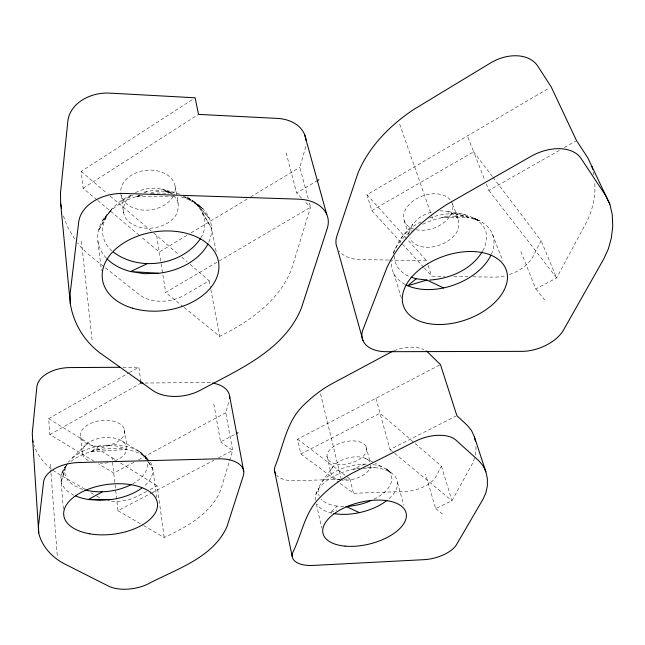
<?xml version="1.0" encoding="UTF-8"?>
<svg xmlns="http://www.w3.org/2000/svg" width="645" height="645" viewBox="0 0 645 645"><rect width="100%" height="100%" fill="white"/><g stroke="black" fill="none" stroke-linecap="round" stroke-linejoin="round"><path stroke-width="0.48" stroke-dasharray="3.23 2.42" d="M175.085 186.155C176.762 196.91 182.358 210.439 172.618 219.131A27.743 19.842 -7.5 0 1 125.525 217.841L123.526 212.979L120.994 194.766M366.013 446.453L370.182 462.312A20.463 10.941 -13.9 0 0 355.871 456.837A20.463 10.941 -13.9 0 0 336.408 463.271L333.272 466.182L321.315 482.726L319.009 486.919L318.025 492.377L319.186 496.094M394.426 256.081C394.111 265.345 401.077 272.843 409.075 276.56M475.172 455.306L475.994 450.936L475.921 445.51M341.076 479.985A20.463 10.941 -13.9 0 1 330.78 472.253L331.361 469.246L333.272 466.182M409.414 232.611L410.268 228.717L412.961 223.976L417.138 219.582A25.816 16.947 -20 0 1 433.416 211.681M370.843 465.085L370.149 468.093L368.142 471.116A20.463 10.941 -13.9 0 1 341.995 480.09M143.658 525.602L164.217 537.503C186.292 527.126 210.649 514.089 220.582 490.394L232.668 450.42L225.742 412.736L229.225 400.513M308.229 198.692L299.828 167.321L305.23 148.552A36.821 27.332 -14.5 0 0 306.061 143.996M131.258 195.153C109.19 204.167 90.816 231.095 111.851 251.002M63.371 508.832L61.154 481.452L65.161 468.455L66.661 465.376M61.154 481.452L65.201 469.334M200.788 237.876C210.536 222.985 201.264 203.175 185.825 196.596M474.68 457.926L472.067 464.215L451.935 500.762L435.649 508.55L425.507 473.954M315.873 494.425L318.436 488.338M393.24 253.558L399.432 240.19L412.961 223.976M493.078 177.399L541.082 240.625L533.326 255.96A32.395 20.164 -21.5 0 1 506.986 275.326M439.568 365.07L297.571 439.148L300.884 453.983L380.026 413.243L441.43 466.158L436.165 476.268A25.881 13.432 -15.4 0 1 405.012 491.45L353.516 493.28L339.165 482.565M66.766 464.666L61.275 474.688L67.644 463.336M105.836 217.292L98.419 230.733L106.393 216.535M482.75 250.792L485.088 246.511L486.79 237.949C486.661 218.228 463.344 212.955 447.775 211.705M64.581 467.851L65.605 466.262M110.755 210.568L102.861 220.211L107.078 214.906M102.861 220.211L112.383 208.335M86.148 444.469L68.16 462.272M401.061 238.029C406.705 231.224 413.566 225.186 421.733 221.59M343.777 506.373L337.15 506.115L330.111 512.719L336.634 510.139M322.508 481.315C333.771 469.423 350.832 464.078 366.932 464.126M72.256 457.91C87.252 446.13 108.997 440.89 126.799 449.517L90.703 451.726L99.725 445.905M132.668 483.871C140.344 479.719 148.108 472.6 147.632 463.175L147.27 462.199M96.96 199.861L83.116 188.276L81.214 171.425L194.282 98.338M83.116 188.276L198.515 114.383M186.848 235.377L159.251 252.002L140.795 236.554M191.162 232.781L247.22 199.007M250.663 196.935L299.828 167.321M301.497 197.999L296.636 193.016L317.227 180.737M183.406 306.867L165.66 292.427L310.519 207.255L309.245 202.498M423.668 267.336L371.834 210.576L366.932 194.709L549.435 87.881M190.154 264.41L209.198 280.793L184.333 295.208A32.839 22.035 -8.3 0 1 139.207 294.58L104.45 267.07M371.834 210.576L473.64 151.785L467.44 136.095M94.162 461.272L49.875 434.553L48.649 418.629L128.46 373.116M129.323 372.617L138.869 367.174L140.747 381.09M486.33 183.994L488.87 190.436L560.029 150.003M564.375 147.536L575.654 141.126M49.875 434.553L141.013 383.082M184.18 307.488L219.663 336.368C249.422 321.629 279.503 300.739 291.782 268.522L310.519 207.255L304.271 200.845M134.031 462.167L113.754 473.091L98.419 463.844M138.441 459.788L225.742 412.736M213.85 404.036L220.582 441.97L236.272 433.625M520.854 251.558L535.801 288.92L556.619 277.931L586.918 221.332C592.908 209.117 595.924 195.306 594.682 181.713M48.649 418.629L112.02 457.692L117.962 510.719L150.898 493.401M151.785 492.933L214.003 460.232M218.445 457.894L232.668 450.42L220.582 441.97M146.657 491.385L136.998 496.44A27.211 14.819 -7.6 0 1 107.909 500.641M150.164 489.547L157.187 485.862L164.217 537.503M375.93 398.408L390.023 449.476L455.983 416.09M121.921 200.684L133.047 195.266M174.061 196.096L136.168 196.677L139.538 195.064M144.585 192.662C152.97 188.969 163.04 190.67 171.449 193.419M364.675 464.005L353.533 469.141A42.022 21.849 -13.9 0 0 315.51 500.335M429.514 218.066C441.148 213.753 454.04 212.237 466.182 215.14M374.044 499.174C382.025 495.005 390.959 488.708 392.015 479.058L390.322 472.801L387.347 469.689L375.422 463.392M90.703 451.726L110.803 444.808M491.369 254.267A53.196 34.104 -19.7 0 0 468.391 217.099L455.072 213.592L441.857 217.671A53.196 34.104 -19.7 0 0 422.072 224.589M147.108 191.452L141.876 192.71M136.168 196.677L142.827 195.032M150.438 193.161L160.903 190.589M359.942 468.222L353.533 469.141L358.394 468.802M363.248 468.472L374.914 467.665A42.022 21.849 -13.9 0 1 387.806 499.762M339.923 479.291L294.765 480.743A26.276 14.279 -12.6 0 1 276.729 475.309M343.938 479.162L349.961 478.969L353.516 493.28M145.02 383.041L205.07 382.485A29.726 17.649 -9.8 0 1 212.536 383.049M122.905 367.271L138.869 367.174M367.36 467.593L374.914 467.665M424.346 268.07L431.747 276.181L444.784 276.382M453.806 276.52L467.843 276.737M472.858 276.818L493.917 277.14A32.395 20.164 -21.5 0 0 506.099 275.568M388.621 260.04L359.66 259.483A32.653 21.857 -17.4 0 1 339.125 251.026M389.62 260.056L426.579 260.757L427.796 264.386M373.003 464.448L381.501 466.44M113.609 444.744C126.992 445.058 141.142 449.21 149.035 460.933L140.642 452.347M179.737 194.169L174.126 192.355L164.37 190.702L171.884 193.452M337.15 506.115C331.32 505.204 325.128 503.608 321.017 499.109M161.605 189.219L174.126 192.355M455.072 213.592L479.267 220.703L473.365 217.704M164.37 190.702L173.634 193.637M181.269 196.886L193.476 201.345L184.704 196.515M82.673 489.434L72.982 485.088L67.717 480.267L65.024 474.599L64.943 470.036M474.639 218.615L479.267 220.703L475.413 218.937M364.997 458.168L374.552 462.957M117.962 510.719L142.803 525.103M84.834 489.168L56.558 472.737L52.092 469.592M90.84 492.651L95.976 495.634M96.839 496.134L99.403 497.626A27.211 14.819 -7.6 0 0 100.959 498.44M121.961 440.954L138.933 451.258L145.085 456.781M112.02 457.692L116.285 460.345M120.542 463.005L157.187 485.862M184.623 196.669L203.07 208.924L195.177 202.957M51.35 469.068C44.037 463.553 38.458 455.95 34.741 447.614M192.879 201.393L203.07 208.924L188.525 197.959M300.884 453.983L338.367 481.968M297.571 439.148L349.961 478.969M386.855 469.415L391.015 472.672L387.347 469.689M103.668 266.441L88.655 254.565L80.714 247.003L77.698 243.036M435.649 508.55L443.962 515.242M386.137 468.713L391.015 472.672M390.023 449.476L393.893 452.685M394.667 453.322L451.935 500.762L441.43 466.158M97.734 200.506L140.021 235.909M81.214 171.425L107.118 193.452M110.166 196.048L152.825 232.329M153.591 232.974L178.721 254.582M181.769 257.202L187.106 261.789M138.933 451.258L148.995 460.973M143.077 454.878L149.1 461.006M144.424 456.063L148.092 461.449M195.725 203.643L209.222 218.147L197.193 204.804M366.932 194.709L426.579 260.757M535.801 288.92L544.775 300.062M488.87 190.436L556.619 277.931L541.082 240.625M74.683 239.069L67.435 226.58L63.041 214.987M492.474 176.593L473.64 151.785L484.879 180.31M144.665 456.547L147.907 461.417M148.455 462.231L152.776 468.73L156.654 497.408M148.616 462.255L152.776 468.73M201.837 211.729L211.592 228.33L216.422 252.832M202.78 213.14L211.592 228.33M80.762 437.286L82.391 454.403L84.148 457.45A22.511 12.755 -6.9 0 0 89.728 461.231M492.482 234.224L502.786 260.943M145.496 457.402L146.302 459.579M452.371 203.788C455.701 213.431 463.441 225.315 455.007 234.619A25.816 16.947 -20 0 1 429.844 247.196A25.816 16.947 -20 0 1 409.889 237.876M399.69 124.163L431.626 215.688M431.957 216.631L432.618 218.518M428.095 265.297L431.747 276.181M404.262 220.775L409.269 235.981M393.716 273.399L401.448 298.272M33.927 444.832L34.467 446.687M397.522 482.589L403.77 505.285M286.17 152.889L296.636 193.016M320.525 393.845L341.528 480.13M326.983 456.321L330.78 472.253M593.271 172.134L593.948 174.997M316.373 504.164L321.774 528.094M209.198 280.793L210.665 288.597M210.85 289.573L219.663 336.368M156.638 235.57L160.968 262.846M161.129 263.837L165.66 292.427M124.533 429.675C124.235 438.326 130.822 449.767 122.502 456.466A22.511 12.755 -6.9 0 1 114.463 461.006M97.935 241.359L101.418 270.618M81.415 241.343L92.058 339.915M82.391 454.403L82.133 451.073L83.407 447.678A22.511 12.755 -6.9 0 1 106.715 437.431A22.511 12.755 -6.9 0 1 126.597 446.671M50.318 464.255L50.923 472.285M51.003 473.285L57.228 555.547M123.526 212.979L123.388 207.771L125.138 202.57A27.743 19.842 -7.5 0 1 132.999 194.169M108.078 462.715A22.511 12.755 -6.9 0 1 100.402 463.303M150.438 462.368A46.279 25.534 -7.1 0 1 143.44 486.79M73.893 495.158A46.279 25.534 -7.1 0 1 67.04 464.924M70.902 461.441A46.279 25.534 -7.1 0 1 149.374 460.885M331.941 513.178A42.022 21.849 -13.9 0 1 316.824 503.93M394.079 350.751A28.598 16.778 -16.5 0 1 423.821 349.598M451.282 201.329A25.518 17.036 -20.2 0 1 425.152 230.112A25.518 17.036 -20.2 0 1 408.075 205.755A25.518 17.036 -20.2 0 1 450.234 199.837M439.995 210.875A25.816 16.947 -20 0 1 458.595 220.775M405.02 284.397A53.196 34.104 -19.7 0 1 391.338 261.144M393.345 252.751A53.196 34.104 -19.7 0 1 412.268 230.426M173.094 196.451A27.396 19.906 -7.2 0 1 126.646 203.868A27.396 19.906 -7.2 0 1 143.117 170.756A27.396 19.906 -7.2 0 1 173.924 194.79M135.506 192.653A27.743 19.842 -7.5 0 1 172.344 194.379M173.682 195.596A27.743 19.842 -7.5 0 1 178.286 204.199M182.954 196.596A57.252 40.022 -7.7 0 1 208.424 243.012M106.264 258.032A57.252 40.022 -7.7 0 1 141.731 195.161M151.293 193.532A57.252 40.022 -7.7 0 1 168.619 193.5M455.612 216.051L441.857 217.671L468.391 217.099L455.612 216.051M89.429 444.736A22.285 12.86 -6.7 0 0 124.638 433.029A22.285 12.86 -6.7 0 0 93.727 422.169A22.285 12.86 -6.7 0 0 89.429 444.736M336.883 464.11A20.269 11.046 -13.9 0 0 366.691 449.259A20.269 11.046 -13.9 0 0 336.932 444.574A20.269 11.046 -13.9 0 0 336.883 464.11"/><path stroke-width="0.97" d="M482.283 251.639C471.519 269.578 450 278.721 429.699 280.067M200.482 238.634C182.019 265.49 139.191 271.819 113.399 252.074M426.845 280.027L416.154 278.785L407.809 285.743L426.845 280.027L443.55 287.928M317.227 180.737L318.936 179.713M131.298 484.605C117.148 491.554 100.362 493.78 85.011 489.918M102.41 491.78L88.405 499.504A46.279 25.534 -7.1 0 1 75.61 495.941M236.272 433.625L238.021 432.698M147.592 263.547L130.54 271.545A57.252 40.022 -7.7 0 1 106.925 258.726M371.246 500.423C364.062 503.866 356.169 505.503 348.284 506.365M111.359 499.544L99.669 500.359L88.405 499.504L111.359 499.544A46.279 25.534 -7.1 0 0 141.803 488.055M158.646 273.278L144.287 273.698L130.54 271.545L158.646 273.278A57.252 40.022 -7.7 0 0 208.004 243.85M143.021 383.057L141.013 383.082L140.747 381.09M119.914 367.287L70.023 367.577A30.71 18.584 -5.2 0 0 36.846 386.927L32.25 433.343L38.724 533.02C41.836 546.347 51.898 557.095 63.726 563.472L108.465 586.087A28.606 14.021 -8.3 0 0 147.858 584.056C175.819 569.196 212.536 558.264 226.879 526.909L243.302 475.768A31.097 16.98 -10.1 0 0 218.381 458.813L78.803 462.529A32.492 17.81 -6.3 0 0 43.594 481.888L38.434 526.481L38.724 533.02M411.002 277.124L416.154 278.785M345.954 506.454L359.41 512.63M609.88 204.272L605.768 195.701L581.048 158.436A39.651 25.671 -24.9 0 0 530.908 156.404L448.009 203.756C422.918 219.445 399.69 240.472 386.927 267.602L363.014 329.49A34.693 21.14 -16.8 0 0 386.508 351.702L521.805 351.364A34.008 19.527 -20.5 0 0 563.488 330.038L603.873 258.742L608.364 248.873L611.404 237.763L612.75 226.105L612.25 214.664L609.88 204.272L587.756 157.735L576.525 140.634L551.169 86.865L537.68 66.016A37.096 26.171 -27.1 0 0 490.369 63.065L413.776 109.465C390.064 125.195 368.851 146.625 357.919 173.255L336.851 236.151A32.653 21.857 -17.4 0 0 337.142 247.728L363.038 340.745M485.911 471.866L483.032 465.763L478.929 460.853L455.813 440.019A30.154 15.972 -16 0 0 415.751 441.099L353.299 472.624C340.02 479.622 327.918 488.805 317.735 499.843C304.327 514.5 301.433 535.237 292.741 552.515A27.582 13.489 -12.7 0 0 313.083 565.423L424.007 559.667A26.913 12.771 -15.1 0 0 456.571 544.549L483.21 498.827L485.951 492.643L487.378 485.782L487.378 478.703L485.911 471.866L474.357 436.713L471.455 430.465L467.351 425.418L456.878 415.646L440.454 364.61L428.078 352.493A28.598 16.778 -16.5 0 0 426.151 350.92M32.572 440.204L33.113 442.059M304.521 134.329L326.765 214.471M591.917 166.402L592.594 169.272M474.357 436.713L475.325 441.083M70.273 303.319C73.224 322.742 83.979 340.778 99.62 352.654L152.784 390.475A34.895 21.317 -9.1 0 0 200.539 390.104C238.061 369.811 284.235 350.638 301.425 307.947L327.241 228.507A38.95 26.888 -14.3 0 0 298.474 199.16L124.05 193.452A40.796 28.815 -5.9 0 0 78.714 222.017L70.2 292.967L70.273 303.319L60.646 203.498L60.493 192.944L67.862 121.115A38.039 29.186 -4.2 0 1 109.892 93.122L195.129 97.79L198.515 114.383L277.398 118.414A36.821 27.332 -14.5 0 1 306.044 140.4M60.646 203.498L61.646 208.287M274.496 470.528L292.137 556.208M229.572 395.845L243.737 471.261M212.536 383.049A29.726 17.649 -9.8 0 1 229.596 398.634M387.04 500.375A42.022 21.849 -13.9 0 1 333.876 513.565M275.754 474.051A26.276 14.279 -12.6 0 1 274.996 466.649C283.631 445.356 286.703 420.185 304.771 404.109C312.672 396.401 321.436 389.612 331.079 384.226L389.862 352.734A28.598 16.778 -16.5 0 1 393.208 351.114M490.966 255.138A53.196 34.104 -19.7 0 1 405.931 284.872M89.728 533.81A47.222 25.05 -7.4 0 0 157.453 503.342A47.222 25.05 -7.4 0 0 84.64 490.716A47.222 25.05 -7.4 0 0 89.728 533.81M345.059 546.122A42.796 21.366 -13.9 0 0 406.374 514.742A42.796 21.366 -13.9 0 0 342.189 508.849A42.796 21.366 -13.9 0 0 345.059 546.122M427.474 323.419A54.446 33.661 -19.3 0 0 507.446 278.011A54.446 33.661 -19.3 0 0 429.755 262.588A54.446 33.661 -19.3 0 0 427.474 323.419M132.652 308.229A58.703 39.659 -8.1 0 0 218.929 265.579A58.703 39.659 -8.1 0 0 130.113 239.376A58.703 39.659 -8.1 0 0 132.652 308.229"/></g></svg>
